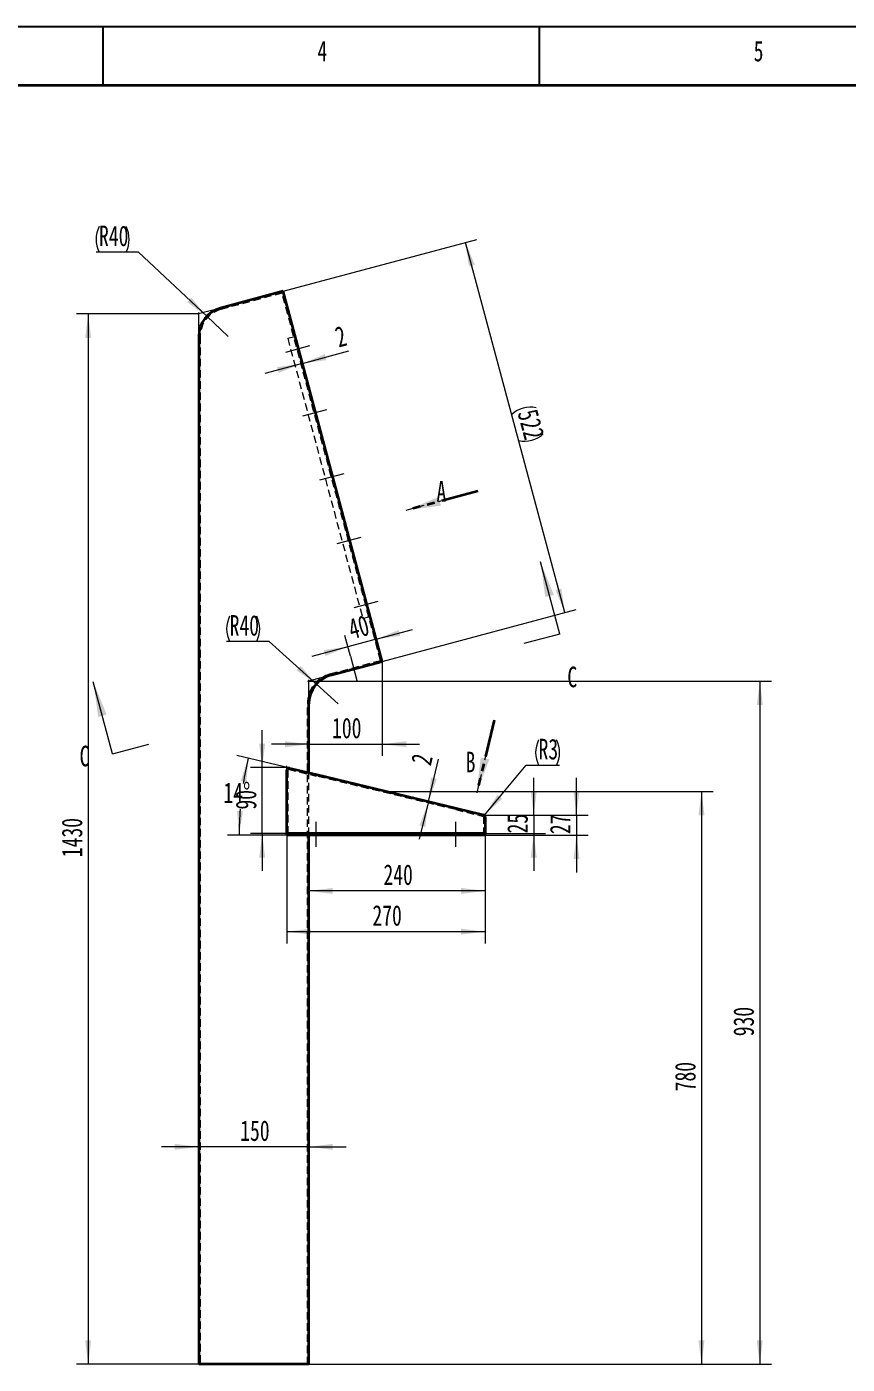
# Model space of a CAD drawing. Header units: millimetres. Extents: x 0 to 594, y 0 to 420.
# Drawn here: x 209.8 to 349.4, y 192.4 to 420 of the extents above; entities that cross this region are included whole.
import ezdxf

# ---------------------------------------------------------------- set-up
doc = ezdxf.new("R2010")
doc.units = ezdxf.units.MM
doc.header["$PDSIZE"] = -1
for name, pattern in [('CENTER', [10.16, 6.35, -1.27, 1.27, -1.27]), ('CENTERX2', [20.32, 12.7, -2.54, 2.54, -2.54]), ('HIDDEN', [1.905, 1.27, -0.635]), ('PHANTOM', [12.7, 6.35, -1.27, 1.27, -1.27, 1.27, -1.27])]:
    doc.linetypes.add(name, pattern=pattern)
doc.layers.add('图框线', color=5, linetype='Continuous', lineweight=35)
doc.layers.add('细线', color=5, linetype='Continuous')
doc.styles.add('SLDTEXTSTYLE4', font='TXT', dxfattribs={"width": 0.7})
doc.dimstyles.new('SLDDIMSTYLE0', dxfattribs={"dimtxt": 3.5, "dimasz": 4.08, "dimexe": 0, "dimexo": 0.0625, "dimgap": 0.875, "dimtad": 1, "dimdec": 3, "dimlfac": 8, "dimrnd": 1e-09, "dimzin": 12, "dimdsep": 46, "dimtxsty": 'SLDTEXTSTYLE4', "dimsah": 1, "dimcen": 0.09, "dimadec": 0, "dimazin": 3, "dimtfac": 1, "dimtdec": 3, "dimtofl": 0, "dimtmove": 0, "dimatfit": 3, "dimfxl": 0, "dimfrac": 2, "dimtolj": 1, "dimtzin": 12, "dimarcsym": 0})
doc.dimstyles.new('SLDDIMSTYLE2', dxfattribs={"dimtxt": 3.5, "dimasz": 4.08, "dimexe": 0, "dimexo": 0.0625, "dimgap": 0.875, "dimtad": 1, "dimdec": 3, "dimlfac": 8, "dimrnd": 1e-09, "dimzin": 12, "dimdsep": 46, "dimtxsty": 'SLDTEXTSTYLE4', "dimsah": 1, "dimcen": 0.09, "dimadec": 0, "dimazin": 3, "dimtfac": 1, "dimtdec": 3, "dimtmove": 0, "dimatfit": 0, "dimfxl": 0, "dimfrac": 2, "dimtolj": 1, "dimtzin": 12, "dimarcsym": 0})
doc.dimstyles.new('SLDDIMSTYLE3', dxfattribs={"dimtxt": 3.5, "dimasz": 4.08, "dimexe": 0, "dimexo": 0.0625, "dimgap": 0.875, "dimtad": 0, "dimtih": 1, "dimtoh": 1, "dimdec": 3, "dimlfac": 8, "dimrnd": 1e-09, "dimzin": 12, "dimdsep": 46, "dimtxsty": 'SLDTEXTSTYLE4', "dimsah": 1, "dimcen": 0, "dimadec": 0, "dimazin": 3, "dimtfac": 1, "dimtdec": 3, "dimtofl": 0, "dimtmove": 0, "dimatfit": 3, "dimfxl": 0, "dimfrac": 2, "dimtolj": 1, "dimtzin": 12, "dimarcsym": 0})
doc.dimstyles.new('SLDDIMSTYLE4', dxfattribs={"dimtxt": 3.5, "dimasz": 4.08, "dimexe": 0, "dimexo": 0.0625, "dimgap": 0.875, "dimtad": 1, "dimdec": 0, "dimlfac": 8, "dimrnd": 1e-09, "dimzin": 12, "dimdsep": 46, "dimtxsty": 'SLDTEXTSTYLE4', "dimsah": 1, "dimcen": 0.09, "dimadec": 0, "dimazin": 3, "dimtfac": 1, "dimtdec": 3, "dimtofl": 0, "dimtmove": 0, "dimatfit": 3, "dimfxl": 0, "dimfrac": 2, "dimtolj": 1, "dimtzin": 12, "dimarcsym": 0})
doc.dimstyles.new('SLDDIMSTYLE5', dxfattribs={"dimtxt": 3.5, "dimasz": 4.08, "dimexe": 0, "dimexo": 0.0625, "dimgap": 0.875, "dimtad": 0, "dimtih": 1, "dimtoh": 1, "dimdec": 4, "dimlfac": 8, "dimzin": 12, "dimdsep": 46, "dimtxsty": 'SLDTEXTSTYLE4', "dimsah": 1, "dimcen": 0.09, "dimadec": 0, "dimazin": 3, "dimtfac": 1, "dimtdec": 3, "dimtofl": 0, "dimtmove": 0, "dimatfit": 3, "dimfxl": 0, "dimfrac": 2, "dimtolj": 1, "dimtzin": 12, "dimarcsym": 0})

# ---------------------------------------------------------------- blocks, each defined once
blk = doc.blocks.new('_D_2')
at = {"color": 7, "linetype": 'Continuous', "lineweight": 0}
for p, q in [((239.06, 371.13), (218.25, 371.13)), ((220.25, 371.13), (220.25, 192.38)), ((239.06, 192.38), (218.25, 192.38))]:
    blk.add_line(p, q, dxfattribs=at)
at = {"color": 7, "linetype": 'Continuous', "lineweight": 18}
for points in [[(220.25, 371.13), (219.74, 367.05), (220.76, 367.05)], [(220.25, 192.38), (220.76, 196.46), (219.74, 196.46)]]:
    blk.add_solid(points, dxfattribs=at)
at = {"color": 7, "linetype": 'Continuous', "lineweight": 18, "insert": (215.74, 278.68), "char_height": 3.5, "attachment_point": 1, "rotation": 90, "style": 'SLDTEXTSTYLE4'}
blk.add_mtext('1430', dxfattribs=at)
blk = doc.blocks.new('_D_3')
at = {"color": 7, "linetype": 'Continuous', "lineweight": 0}
for p, q in [((270.94, 289.88), (326.64, 289.88)), ((324.64, 289.88), (324.64, 192.38)), ((257.81, 192.38), (326.64, 192.38))]:
    blk.add_line(p, q, dxfattribs=at)
at = {"color": 7, "linetype": 'Continuous', "lineweight": 18}
for points in [[(324.64, 289.88), (324.13, 285.8), (325.14, 285.8)], [(324.64, 192.38), (325.14, 196.46), (324.13, 196.46)]]:
    blk.add_solid(points, dxfattribs=at)
at = {"color": 7, "linetype": 'Continuous', "lineweight": 18, "insert": (320.12, 238.83), "char_height": 3.5, "attachment_point": 1, "rotation": 90, "style": 'SLDTEXTSTYLE4'}
blk.add_mtext('780', dxfattribs=at)
blk = doc.blocks.new('_D_4')
at = {"color": 7, "linetype": 'Continuous', "lineweight": 0}
for p, q in [((257.81, 308.63), (336.56, 308.63)), ((334.56, 308.63), (334.56, 192.38)), ((257.81, 192.38), (336.56, 192.38))]:
    blk.add_line(p, q, dxfattribs=at)
at = {"color": 7, "linetype": 'Continuous', "lineweight": 18}
for points in [[(334.56, 308.63), (334.05, 304.55), (335.07, 304.55)], [(334.56, 192.38), (335.07, 196.46), (334.05, 196.46)]]:
    blk.add_solid(points, dxfattribs=at)
at = {"color": 7, "linetype": 'Continuous', "lineweight": 18, "insert": (330.05, 248.2), "char_height": 3.5, "attachment_point": 1, "rotation": 90, "style": 'SLDTEXTSTYLE4'}
blk.add_mtext('930', dxfattribs=at)
blk = doc.blocks.new('_D_5')
at = {"color": 7, "linetype": 'Continuous', "lineweight": 0}
for p, q in [((249.87, 293.94), (249.87, 300.29)), ((254.06, 293.94), (247.87, 293.94)), ((249.87, 282.69), (249.87, 293.94)), ((254.06, 282.69), (247.87, 282.69)), ((249.87, 282.69), (249.87, 276.34))]:
    blk.add_line(p, q, dxfattribs=at)
at = {"color": 7, "linetype": 'Continuous', "lineweight": 18}
for points in [[(249.87, 293.94), (250.38, 298.02), (249.36, 298.02)], [(249.87, 282.69), (249.36, 278.61), (250.38, 278.61)]]:
    blk.add_solid(points, dxfattribs=at)
at = {"color": 7, "linetype": 'Continuous', "lineweight": 18, "insert": (245.36, 286.78), "char_height": 3.5, "attachment_point": 1, "rotation": 90, "style": 'SLDTEXTSTYLE4'}
blk.add_mtext('90', dxfattribs=at)
blk = doc.blocks.new('_D_6')
at = {"color": 7, "linetype": 'Continuous', "lineweight": 0}
for p, q in [((296.08, 285.82), (296.08, 292.17)), ((287.81, 285.82), (298.08, 285.82)), ((296.08, 285.82), (296.08, 282.69)), ((287.81, 282.69), (298.08, 282.69)), ((296.08, 282.69), (296.08, 276.34))]:
    blk.add_line(p, q, dxfattribs=at)
at = {"color": 7, "linetype": 'Continuous', "lineweight": 18}
for points in [[(296.08, 285.82), (296.59, 289.9), (295.58, 289.9)], [(296.08, 282.69), (295.58, 278.61), (296.59, 278.61)]]:
    blk.add_solid(points, dxfattribs=at)
at = {"color": 7, "linetype": 'Continuous', "lineweight": 18, "insert": (291.57, 282.72), "char_height": 3.5, "attachment_point": 1, "rotation": 90, "style": 'SLDTEXTSTYLE4'}
blk.add_mtext('25', dxfattribs=at)
blk = doc.blocks.new('_D_7')
at = {"color": 7, "linetype": 'Continuous', "lineweight": 0}
for p, q in [((303.36, 285.82), (303.36, 292.17)), ((287.81, 285.82), (305.36, 285.82)), ((303.36, 285.82), (303.36, 282.44)), ((287.81, 282.44), (305.36, 282.44)), ((303.36, 282.44), (303.36, 276.09))]:
    blk.add_line(p, q, dxfattribs=at)
at = {"color": 7, "linetype": 'Continuous', "lineweight": 18}
for points in [[(303.36, 285.82), (303.86, 289.9), (302.85, 289.9)], [(303.36, 282.44), (302.85, 278.36), (303.86, 278.36)]]:
    blk.add_solid(points, dxfattribs=at)
at = {"color": 7, "linetype": 'Continuous', "lineweight": 18, "insert": (298.84, 282.6), "char_height": 3.5, "attachment_point": 1, "rotation": 90, "style": 'SLDTEXTSTYLE4'}
blk.add_mtext('27', dxfattribs=at)
blk = doc.blocks.new('_D_8')
at = {"color": 7, "linetype": 'Continuous', "lineweight": 0}
for p, q in [((256.72, 362.7), (264.63, 364.82)), ((256.48, 362.64), (250.34, 361)), ((256.72, 362.7), (256.48, 362.64))]:
    blk.add_line(p, q, dxfattribs=at)
at = {"color": 7, "linetype": 'Continuous', "lineweight": 18}
for points in [[(256.72, 362.7), (260.79, 363.27), (260.53, 364.25)], [(256.48, 362.64), (252.41, 362.07), (252.67, 361.09)]]:
    blk.add_solid(points, dxfattribs=at)
at = {"color": 7, "linetype": 'Continuous', "lineweight": 18, "insert": (261.98, 368.78), "char_height": 3.5, "attachment_point": 1, "rotation": 15, "style": 'SLDTEXTSTYLE4'}
blk.add_mtext('2', dxfattribs=at)
blk = doc.blocks.new('_D_9')
at = {"color": 7, "linetype": 'Continuous', "lineweight": 0}
for p, q in [((228.81, 381.65), (221.59, 381.65)), ((240.42, 370.72), (228.81, 381.65)), ((244.06, 367.29), (240.42, 370.72))]:
    blk.add_line(p, q, dxfattribs=at)
at = {"color": 7, "linetype": 'Continuous', "lineweight": 18}
for centre, start, end in [((226.44, 383.82), 153.4349, 206.5651), ((222.38, 383.82), 333.4349, 26.5651)]:
    blk.add_arc(centre, 4.84, start, end, dxfattribs=at)
blk.add_solid([(240.42, 370.72), (237.8, 373.89), (237.1, 373.15)], dxfattribs=at)
at = {"color": 7, "linetype": 'Continuous', "lineweight": 18, "insert": (222.1, 386.16), "char_height": 3.5, "attachment_point": 1, "style": 'SLDTEXTSTYLE4'}
blk.add_mtext('R40', dxfattribs=at)
blk = doc.blocks.new('_D_10')
at = {"color": 7, "linetype": 'Continuous', "lineweight": 0}
for p, q in [((251.03, 315.37), (243.81, 315.37)), ((259.09, 308.13), (251.03, 315.37)), ((262.81, 304.79), (259.09, 308.13))]:
    blk.add_line(p, q, dxfattribs=at)
at = {"color": 7, "linetype": 'Continuous', "lineweight": 18}
for centre, start, end in [((248.66, 317.53), 153.4349, 206.5651), ((244.6, 317.53), 333.4349, 26.5651)]:
    blk.add_arc(centre, 4.84, start, end, dxfattribs=at)
blk.add_solid([(259.09, 308.13), (256.39, 311.24), (255.71, 310.48)], dxfattribs=at)
at = {"color": 7, "linetype": 'Continuous', "lineweight": 18, "insert": (244.33, 319.88), "char_height": 3.5, "attachment_point": 1, "style": 'SLDTEXTSTYLE4'}
blk.add_mtext('R40', dxfattribs=at)
blk = doc.blocks.new('_D_11')
at = {"color": 7, "linetype": 'Continuous', "lineweight": 0}
for p, q in [((253.43, 374.98), (286.42, 383.82)), ((301.37, 320.3), (284.49, 383.3)), ((270.31, 311.98), (303.3, 320.82))]:
    blk.add_line(p, q, dxfattribs=at)
at = {"color": 7, "linetype": 'Continuous', "lineweight": 18}
for centre, start, end in [((295.55, 350.41), 78.4349, 131.5651), ((294.5, 354.32), 258.4349, 311.5651)]:
    blk.add_arc(centre, 4.84, start, end, dxfattribs=at)
for points in [[(284.49, 383.3), (285.05, 379.23), (286.04, 379.49)], [(301.37, 320.3), (300.8, 324.38), (299.82, 324.11)]]:
    blk.add_solid(points, dxfattribs=at)
at = {"color": 7, "linetype": 'Continuous', "lineweight": 18, "insert": (296.69, 355.2), "char_height": 3.5, "attachment_point": 1, "rotation": 285, "style": 'SLDTEXTSTYLE4'}
blk.add_mtext('522', dxfattribs=at)
blk = doc.blocks.new('_D_12')
at = {"color": 7, "linetype": 'Continuous', "lineweight": 0}
for p, q in [((239.06, 229.38), (232.71, 229.38)), ((257.81, 229.38), (239.06, 229.38)), ((257.81, 229.38), (264.16, 229.38))]:
    blk.add_line(p, q, dxfattribs=at)
at = {"color": 7, "linetype": 'Continuous', "lineweight": 18}
for points in [[(239.06, 229.38), (234.98, 229.89), (234.98, 228.87)], [(257.81, 229.38), (261.89, 228.87), (261.89, 229.89)]]:
    blk.add_solid(points, dxfattribs=at)
at = {"color": 7, "linetype": 'Continuous', "lineweight": 18, "insert": (246.13, 233.89), "char_height": 3.5, "attachment_point": 1, "style": 'SLDTEXTSTYLE4'}
blk.add_mtext('150', dxfattribs=at)
blk = doc.blocks.new('_D_13')
at = {"color": 7, "linetype": 'Continuous', "lineweight": 0}
for p, q in [((287.81, 282.44), (287.81, 270.94)), ((287.81, 272.94), (257.81, 272.94))]:
    blk.add_line(p, q, dxfattribs=at)
at = {"color": 7, "linetype": 'Continuous', "lineweight": 18}
for points in [[(257.81, 272.94), (261.89, 272.43), (261.89, 273.44)], [(287.81, 272.94), (283.73, 273.44), (283.73, 272.43)]]:
    blk.add_solid(points, dxfattribs=at)
at = {"color": 7, "linetype": 'Continuous', "lineweight": 18, "insert": (270.51, 277.45), "char_height": 3.5, "attachment_point": 1, "style": 'SLDTEXTSTYLE4'}
blk.add_mtext('240', dxfattribs=at)
blk = doc.blocks.new('_D_14')
at = {"color": 7, "linetype": 'Continuous', "lineweight": 0}
for p, q in [((254.06, 282.44), (254.06, 264)), ((287.81, 282.44), (287.81, 264)), ((254.06, 266), (287.81, 266))]:
    blk.add_line(p, q, dxfattribs=at)
at = {"color": 7, "linetype": 'Continuous', "lineweight": 18}
for points in [[(254.06, 266), (258.14, 265.49), (258.14, 266.51)], [(287.81, 266), (283.73, 266.51), (283.73, 265.49)]]:
    blk.add_solid(points, dxfattribs=at)
at = {"color": 7, "linetype": 'Continuous', "lineweight": 18, "insert": (268.63, 270.51), "char_height": 3.5, "attachment_point": 1, "style": 'SLDTEXTSTYLE4'}
blk.add_mtext('270', dxfattribs=at)
blk = doc.blocks.new('_D_15')
at = {"color": 7, "linetype": 'Continuous', "lineweight": 0}
for p, q in [((270.31, 311.98), (270.31, 295.9)), ((257.81, 297.9), (251.46, 297.9)), ((257.81, 297.9), (270.31, 297.9)), ((270.31, 297.9), (276.66, 297.9))]:
    blk.add_line(p, q, dxfattribs=at)
at = {"color": 7, "linetype": 'Continuous', "lineweight": 18}
for points in [[(257.81, 297.9), (253.73, 298.41), (253.73, 297.39)], [(270.31, 297.9), (274.39, 297.39), (274.39, 298.41)]]:
    blk.add_solid(points, dxfattribs=at)
at = {"color": 7, "linetype": 'Continuous', "lineweight": 18, "insert": (261.76, 302.41), "char_height": 3.5, "attachment_point": 1, "style": 'SLDTEXTSTYLE4'}
blk.add_mtext('100', dxfattribs=at)
blk = doc.blocks.new('_D_16')
at = {"color": 7, "linetype": 'Continuous', "lineweight": 0}
for p, q in [((259.15, 292.72), (245.55, 295.99)), ((254.06, 282.44), (243.95, 282.44))]:
    blk.add_line(p, q, dxfattribs=at)
at = {"color": 7, "linetype": 'Continuous', "lineweight": 18}
for start, end in [(166.4641, 170.9904), (175.4634, 180)]:
    blk.add_arc((301.83, 282.44), 55.88, start, end, dxfattribs=at)
for points in [[(247.5, 295.52), (246.19, 291.63), (247.19, 291.42)], [(245.95, 282.44), (246.6, 286.5), (245.59, 286.54)]]:
    blk.add_solid(points, dxfattribs=at)
at = {"color": 7, "linetype": 'Continuous', "lineweight": 18, "insert": (243.27, 291.38), "char_height": 3.5, "attachment_point": 1, "style": 'SLDTEXTSTYLE4'}
blk.add_mtext('14°', dxfattribs=at)
blk = doc.blocks.new('_D_17')
at = {"color": 7, "linetype": 'Continuous', "lineweight": 0}
for p, q in [((278.15, 288.14), (279.88, 295.35)), ((278.09, 287.9), (276.6, 281.73)), ((278.09, 287.9), (278.15, 288.14))]:
    blk.add_line(p, q, dxfattribs=at)
at = {"color": 7, "linetype": 'Continuous', "lineweight": 18}
for points in [[(278.15, 288.14), (279.6, 291.99), (278.61, 292.23)], [(278.09, 287.9), (276.64, 284.05), (277.63, 283.82)]]:
    blk.add_solid(points, dxfattribs=at)
at = {"color": 7, "linetype": 'Continuous', "lineweight": 18, "insert": (275.14, 294.91), "char_height": 3.5, "attachment_point": 1, "rotation": 76.4641, "style": 'SLDTEXTSTYLE4'}
blk.add_mtext('2', dxfattribs=at)
blk = doc.blocks.new('_D_18')
at = {"color": 7, "linetype": 'Continuous', "lineweight": 0}
for p, q in [((287.68, 285.81), (294.82, 294.31)), ((294.82, 294.31), (300.49, 294.31)), ((287.44, 285.52), (287.68, 285.81))]:
    blk.add_line(p, q, dxfattribs=at)
at = {"color": 7, "linetype": 'Continuous', "lineweight": 18}
for centre, start, end in [((301.25, 296.47), 153.4349, 206.5651), ((295.65, 296.47), 333.4349, 26.5651)]:
    blk.add_arc(centre, 4.84, start, end, dxfattribs=at)
blk.add_solid([(287.68, 285.81), (290.69, 288.61), (289.91, 289.26)], dxfattribs=at)
at = {"color": 7, "linetype": 'Continuous', "lineweight": 18, "insert": (296.91, 298.82), "char_height": 3.5, "attachment_point": 1, "style": 'SLDTEXTSTYLE4'}
blk.add_mtext('R3', dxfattribs=at)
blk = doc.blocks.new('_D_19')
at = {"color": 7, "linetype": 'Continuous', "lineweight": 0}
for p, q in [((264.9, 312.86), (263.94, 316.42)), ((269.29, 315.78), (275.43, 317.43)), ((264.46, 314.49), (258.33, 312.85)), ((269.29, 315.78), (264.46, 314.49))]:
    blk.add_line(p, q, dxfattribs=at)
at = {"color": 7, "linetype": 'Continuous', "lineweight": 18}
for points in [[(269.29, 315.78), (273.36, 316.35), (273.1, 317.33)], [(264.46, 314.49), (260.39, 313.92), (260.65, 312.94)]]:
    blk.add_solid(points, dxfattribs=at)
at = {"color": 7, "linetype": 'Continuous', "lineweight": 18, "insert": (264.23, 319.1), "char_height": 3.5, "attachment_point": 1, "rotation": 15, "style": 'SLDTEXTSTYLE4'}
blk.add_mtext('40', dxfattribs=at)
blk = doc.blocks.new('SW_PROJECTIONARROW_0')
at = {"color": 0, "linetype": 'HIDDEN', "lineweight": 18}
blk.add_line((286.56, 340.97), (274.3, 337.68), dxfattribs=at)
blk.add_line((286.56, 340.97), (274.3, 337.68), dxfattribs=at)
at = {"color": 0, "linetype": 'PHANTOM', "lineweight": 35}
blk.add_line((286.56, 340.97), (274.3, 337.68), dxfattribs=at)
at = {"color": 0, "linetype": 'Continuous', "lineweight": 35}
blk.add_solid([(274.3, 337.68), (280.29, 338.51), (279.9, 339.96)], dxfattribs=at)
blk.add_solid([(274.3, 337.68), (280.29, 338.51), (279.9, 339.96)], dxfattribs=at)
at = {"color": 0, "linetype": 'Continuous', "lineweight": 35, "insert": (279.53, 342.67), "char_height": 3.5, "attachment_point": 1, "style": 'SLDTEXTSTYLE4'}
blk.add_mtext('A', dxfattribs=at)
blk.add_mtext('A', dxfattribs=at)
blk = doc.blocks.new('SW_PROJECTIONARROW_1')
at = {"color": 0, "linetype": 'HIDDEN', "lineweight": 18}
blk.add_line((289.36, 301.98), (286.38, 289.64), dxfattribs=at)
blk.add_line((289.36, 301.98), (286.38, 289.64), dxfattribs=at)
at = {"color": 0, "linetype": 'PHANTOM', "lineweight": 35}
blk.add_line((289.36, 301.98), (286.38, 289.64), dxfattribs=at)
at = {"color": 0, "linetype": 'Continuous', "lineweight": 35}
blk.add_solid([(286.38, 289.64), (288.52, 295.29), (287.06, 295.65)], dxfattribs=at)
blk.add_solid([(286.38, 289.64), (288.52, 295.29), (287.06, 295.65)], dxfattribs=at)
at = {"color": 0, "linetype": 'Continuous', "lineweight": 35, "insert": (284.5, 296.62), "char_height": 3.5, "attachment_point": 1, "style": 'SLDTEXTSTYLE4'}
blk.add_mtext('B', dxfattribs=at)
blk.add_mtext('B', dxfattribs=at)

msp = doc.modelspace()

# ---------------------------------------------------------------- linework, layer by layer
at = {"color": 7, "linetype": 'Continuous', "lineweight": 35}
for p, q in [((253.429774, 374.981205), (242.766691, 372.12404)), ((270.310786, 311.980411), (253.429774, 374.981205)), ((239.060786, 367.294411), (239.060786, 192.381046)), ((261.516691, 309.62404), (270.310786, 311.980411)), ((257.810786, 293.040768), (257.810786, 304.794411)), ((254.523556, 293.832138), (259.148556, 292.718712)), ((254.060786, 282.693546), (254.060786, 293.467554)), ((259.148556, 292.718712), (282.898556, 287.00112)), ((282.898556, 287.00112), (287.523556, 285.887694)), ((287.810786, 285.52311), (287.810786, 282.693546)), ((254.060786, 282.443546), (254.060786, 282.693546)), ((259.060786, 282.693546), (254.060786, 282.693546)), ((259.060786, 282.693546), (254.060786, 282.693546)), ((259.060786, 282.443546), (254.060786, 282.443546)), ((257.810786, 192.381046), (257.810786, 282.443546)), ((282.810786, 282.693546), (259.060786, 282.693546)), ((259.060786, 282.693546), (282.810786, 282.693546)), ((282.810786, 282.443546), (259.060786, 282.443546)), ((287.810786, 282.693546), (282.810786, 282.693546)), ((287.810786, 282.693546), (282.810786, 282.693546)), ((287.810786, 282.443546), (282.810786, 282.443546)), ((287.810786, 282.443546), (287.810786, 282.693546)), ((257.810786, 192.381046), (239.060786, 192.381046))]:
    msp.add_line(p, q, dxfattribs=at)
at = {"color": 7, "linetype": 'HIDDEN', "lineweight": 18}
for p, q in [((253.252997, 374.675018), (242.831395, 371.882559)), ((270.0046, 312.157187), (253.252997, 374.675018)), ((239.310786, 367.294411), (239.310786, 192.381046)), ((254.212907, 366.987401), (255.420315, 367.310925)), ((254.212907, 366.987401), (266.992098, 319.294814)), ((255.239203, 367.262397), (255.480685, 367.327101)), ((255.420315, 367.310925), (268.199505, 319.618338)), ((255.682887, 366.572472), (255.441406, 366.507767)), ((256.169334, 363.791101), (256.410816, 363.855806)), ((239.310786, 358.631046), (239.060786, 358.631046)), ((239.310786, 358.631046), (239.060786, 358.631046)), ((258.594602, 355.705806), (258.35312, 355.641102)), ((259.081049, 352.924435), (259.32253, 352.98914)), ((239.310786, 347.213578), (239.060786, 347.213578)), ((239.310786, 345.693546), (239.060786, 345.693546)), ((239.310786, 344.693546), (239.060786, 344.693546)), ((261.506316, 344.839141), (261.264834, 344.774436)), ((239.060786, 343.173514), (239.310786, 343.173514)), ((239.310786, 342.526078), (239.060786, 342.526078)), ((261.992763, 342.05777), (262.234244, 342.122474)), ((239.310786, 341.006046), (239.060786, 341.006046)), ((239.310786, 340.006046), (239.060786, 340.006046)), ((239.060786, 338.486014), (239.310786, 338.486014)), ((239.310786, 337.838578), (239.060786, 337.838578)), ((239.310786, 336.318546), (239.060786, 336.318546)), ((239.310786, 335.318546), (239.060786, 335.318546)), ((239.060786, 333.798514), (239.310786, 333.798514)), ((239.310786, 333.151078), (239.060786, 333.151078)), ((264.41803, 333.972475), (264.176549, 333.907771)), ((239.310786, 331.631046), (239.060786, 331.631046)), ((239.310786, 330.631046), (239.060786, 330.631046)), ((264.904477, 331.191104), (265.145959, 331.255809)), ((239.060786, 329.111014), (239.310786, 329.111014)), ((239.310786, 328.463578), (239.060786, 328.463578)), ((239.310786, 326.943546), (239.060786, 326.943546)), ((239.310786, 325.943546), (239.060786, 325.943546)), ((239.060786, 324.423514), (239.310786, 324.423514)), ((239.310786, 323.776078), (239.060786, 323.776078)), ((239.310786, 322.256046), (239.060786, 322.256046)), ((239.310786, 321.256046), (239.060786, 321.256046)), ((267.329744, 323.10581), (267.088263, 323.041105)), ((239.060786, 319.736014), (239.310786, 319.736014)), ((239.310786, 319.088578), (239.060786, 319.088578)), ((266.992098, 319.294814), (268.199505, 319.618338)), ((267.816191, 320.324439), (268.057673, 320.389143)), ((268.018394, 319.569809), (268.259875, 319.634514)), ((239.310786, 317.568546), (239.060786, 317.568546)), ((239.310786, 316.568546), (239.060786, 316.568546)), ((239.060786, 315.048514), (239.310786, 315.048514)), ((239.310786, 314.401078), (239.060786, 314.401078)), ((239.310786, 312.881046), (239.060786, 312.881046)), ((239.310786, 311.881046), (239.060786, 311.881046)), ((261.451986, 309.865521), (270.0046, 312.157187)), ((239.060786, 310.361014), (239.310786, 310.361014)), ((264.812748, 310.766035), (264.877453, 310.524554)), ((266.020156, 311.089559), (266.08486, 310.848077)), ((257.560786, 192.381046), (257.560786, 304.794411)), ((239.310786, 302.381046), (239.060786, 302.381046)), ((239.310786, 302.381046), (239.060786, 302.381046)), ((254.310786, 282.693546), (254.310786, 293.626218)), ((254.310786, 293.626218), (259.060786, 292.4827)), ((257.810786, 282.443546), (257.810786, 292.783626)), ((282.810786, 286.765107), (259.060786, 292.4827)), ((266.727936, 290.636904), (266.78645, 290.87996)), ((280.460595, 287.330894), (280.519109, 287.57395)), ((282.810786, 286.765107), (287.560786, 285.621588)), ((287.560786, 285.621588), (287.560786, 282.693546)), ((257.810786, 282.443546), (257.810786, 282.693546))]:
    msp.add_line(p, q, dxfattribs=at)
at = {"color": 7, "linetype": 'Continuous', "lineweight": 0}
for p, q in [((242.766691, 372.12404), (238.819305, 371.066341)), ((239.060786, 367.294411), (239.060786, 371.381046)), ((261.516691, 309.62404), (257.569305, 308.566341)), ((257.810786, 304.794411), (257.810786, 308.881046)), ((254.523556, 293.832138), (253.81773, 294.002059)), ((254.060786, 293.467554), (254.060786, 294.193546)), ((287.523556, 285.887694), (288.053842, 285.760032)), ((287.810786, 285.52311), (287.810786, 286.068546))]:
    msp.add_line(p, q, dxfattribs=at)
at = {"color": 7, "linetype": 'CENTERX2', "lineweight": 18}
for p, q in [((253.873518, 364.631796), (257.978703, 365.731777)), ((256.785233, 353.76513), (260.890417, 354.865111)), ((259.696947, 342.898465), (263.802132, 343.998446)), ((262.608661, 332.031799), (266.713846, 333.13178)), ((265.520375, 321.165134), (269.62556, 322.265115)), ((264.898814, 312.859649), (265.998795, 308.754464)), ((259.060786, 280.443546), (259.060786, 284.693546)), ((282.810786, 280.443546), (282.810786, 284.693546))]:
    msp.add_line(p, q, dxfattribs=at)
at = {"color": 7, "linetype": 'Continuous', "lineweight": 18}
for p, q in [((300.513394, 316.655776), (297.226393, 328.923034)), ((224.413071, 296.264756), (221.126069, 308.532014))]:
    msp.add_line(p, q, dxfattribs=at)
at = {"color": 7, "linetype": 'CENTER', "lineweight": 18}
for p, q in [((300.513394, 316.655776), (294.379765, 315.012275)), ((224.413071, 296.264756), (230.5467, 297.908257))]:
    msp.add_line(p, q, dxfattribs=at)
at = {"color": 7, "linetype": 'Continuous', "lineweight": 35}
for centre, radius, start, end in [((244.060786, 367.294411), 5, 105, 180), ((262.810786, 304.794411), 5, 105, 180), ((254.435786, 293.467554), 0.375, 76.46414363, 180), ((287.435786, 285.52311), 0.375, 0, 76.46414363)]:
    msp.add_arc(centre, radius, start, end, dxfattribs=at)
at = {"color": 7, "linetype": 'HIDDEN', "lineweight": 18}
for centre, radius in [((244.060786, 367.294411), 4.75), ((262.810786, 304.794411), 5.25)]:
    msp.add_arc(centre, radius, 105, 180, dxfattribs=at)
at = {"color": 7, "linetype": 'Continuous', "lineweight": 0}
msp.add_point((270.935786, 289.881046), dxfattribs=at)
at = {"color": 7, "linetype": 'Continuous', "lineweight": 18}
for points in [[(297.226393, 328.923034), (298.054862, 322.933365), (299.503751, 323.321594)], [(221.126069, 308.532014), (221.954539, 302.542345), (223.403428, 302.930574)]]:
    msp.add_solid(points, dxfattribs=at)
at = {"layer": '图框线'}
msp.add_line((584, 410), (25, 410), dxfattribs=at)
at = {"layer": '细线'}
for p, q in [((594, 420), (0, 420)), ((222.75, 420), (222.75, 410)), ((222.75, 420), (222.75, 410)), ((222.75, 420), (222.75, 410)), ((297, 420), (297, 410)), ((297, 420), (297, 410)), ((297, 420), (297, 410)), ((297, 420), (297, 410))]:
    msp.add_line(p, q, dxfattribs=at)

# ---------------------------------------------------------------- block references
at = {"color": 7, "linetype": 'Continuous', "lineweight": 35}
for name in ['SW_PROJECTIONARROW_0', 'SW_PROJECTIONARROW_1']:
    msp.add_blockref(name, (0, 0), dxfattribs=at)

# ---------------------------------------------------------------- texts
at = {"color": 7, "linetype": 'Continuous', "char_height": 3.5, "attachment_point": 1, "style": 'SLDTEXTSTYLE4'}
for insert in [(301.813564, 311.101497), (218.782418, 297.641299)]:
    msp.add_mtext('C', dxfattribs=dict(at, insert=insert))
at = {"layer": '细线', "char_height": 3.5, "attachment_point": 1, "style": 'SLDTEXTSTYLE4'}
for s, insert in [('4', (259.268685, 417.611261)), ('5', (333.518685, 417.611261))]:
    msp.add_mtext(s, dxfattribs=dict(at, insert=insert))

# ---------------------------------------------------------------- dimensions: what is measured, and where the dimension line sits
at = {"color": 7, "linetype": 'Continuous', "lineweight": 18}
for center, mpoint, picture, middle in [((244.060786, 367.294411), (240.419564, 370.720998), '_D_9', (224.405874, 384.006699)), ((262.810786, 304.794411), (259.089117, 308.133449), '_D_10', (246.627394, 317.722942)), ((287.435786, 285.52311), (287.677032, 285.810208), '_D_18', (298.448545, 296.663207))]:
    dim = msp.add_radius_dim(center=center, mpoint=mpoint, text='(<>)', dimstyle='SLDDIMSTYLE3', dxfattribs=at)
    dim.commit()
    dim.dimension.update_dxf_attribs({"geometry": picture, "text_midpoint": middle, "dimtype": 164})
dim = msp.add_linear_dim(base=(284.488621, 383.303397), p1=(270.310786, 311.980411), p2=(253.429774, 374.981205), angle=285, text='(<>)', dimstyle='SLDDIMSTYLE4', dxfattribs=at)
dim.commit()
dim.dimension.update_dxf_attribs({"geometry": '_D_11', "text_midpoint": (292.929127, 351.803), "dimtype": 160})
for base, p1, p2, angle, dimstyle, picture, middle in [((256.477832, 362.639771), (253.429774, 374.981205), (253.252997, 374.675018), 15, 'SLDDIMSTYLE2', '_D_8', (263.888021, 364.625325)), ((220.248286, 192.381046), (239.060786, 371.131046), (239.060786, 192.381046), 90, 'SLDDIMSTYLE0', '_D_2', (220.248286, 281.756046)), ((264.462253, 314.488918), (270.310786, 311.980411), (264.898814, 312.859649), 15, 'SLDDIMSTYLE2', '_D_19', (266.877067, 315.135966)), ((334.560786, 192.381046), (257.810786, 308.631046), (257.810786, 192.381046), 90, 'SLDDIMSTYLE0', '_D_4', (334.560786, 250.506046)), ((249.870881, 293.943546), (254.060786, 282.693546), (254.060786, 293.943546), 90, 'SLDDIMSTYLE2', '_D_5', (249.870881, 288.318546)), ((278.148212, 288.144721), (287.560786, 285.621588), (282.898556, 287.00112), 76.46414363, 'SLDDIMSTYLE2', '_D_17', (279.70296, 294.602904)), ((296.08404, 282.693546), (287.810786, 285.818546), (287.810786, 282.693546), 90, 'SLDDIMSTYLE2', '_D_6', (296.08404, 284.256046)), ((303.356152, 282.443546), (287.810786, 285.818546), (287.810786, 282.443546), 90, 'SLDDIMSTYLE2', '_D_7', (303.356152, 284.131046)), ((324.635195, 192.381046), (270.935786, 289.881046), (257.810786, 192.381046), 90, 'SLDDIMSTYLE0', '_D_3', (324.635195, 241.131046))]:
    dim = msp.add_linear_dim(base=base, p1=p1, p2=p2, angle=angle, dimstyle=dimstyle, dxfattribs=at)
    dim.commit()
    dim.dimension.update_dxf_attribs({"geometry": picture, "text_midpoint": middle, "dimtype": 160})
for base, p1, p2, dimstyle, picture, middle in [((270.310786, 297.902912), (257.810786, 293.040768), (270.310786, 311.980411), 'SLDDIMSTYLE2', '_D_15', (264.060786, 297.902912)), ((257.810786, 272.93562), (287.810786, 282.443546), (257.810786, 292.783626), 'SLDDIMSTYLE0', '_D_13', (272.810786, 272.93562)), ((287.810786, 266.000075), (254.060786, 282.443546), (287.810786, 282.443546), 'SLDDIMSTYLE0', '_D_14', (270.935786, 266.000075)), ((239.060786, 229.377545), (257.810786, 192.381046), (239.060786, 192.381046), 'SLDDIMSTYLE2', '_D_12', (248.435786, 229.377545))]:
    dim = msp.add_linear_dim(base=base, p1=p1, p2=p2, dimstyle=dimstyle, dxfattribs=at)
    dim.commit()
    dim.dimension.update_dxf_attribs({"geometry": picture, "text_midpoint": middle, "dimtype": 160})
dim = msp.add_angular_dim_2l(base=(247.024171, 293.367719), line1=((259.148556, 292.718712), (282.898556, 287.00112)), line2=((287.810786, 282.443546), (254.060786, 282.443546)), dimstyle='SLDDIMSTYLE5', dxfattribs=at)
dim.commit()
dim.dimension.update_dxf_attribs({"geometry": '_D_16', "text_midpoint": (246.335465, 289.029367), "dimtype": 162})

doc.saveas('drawing.dxf')
